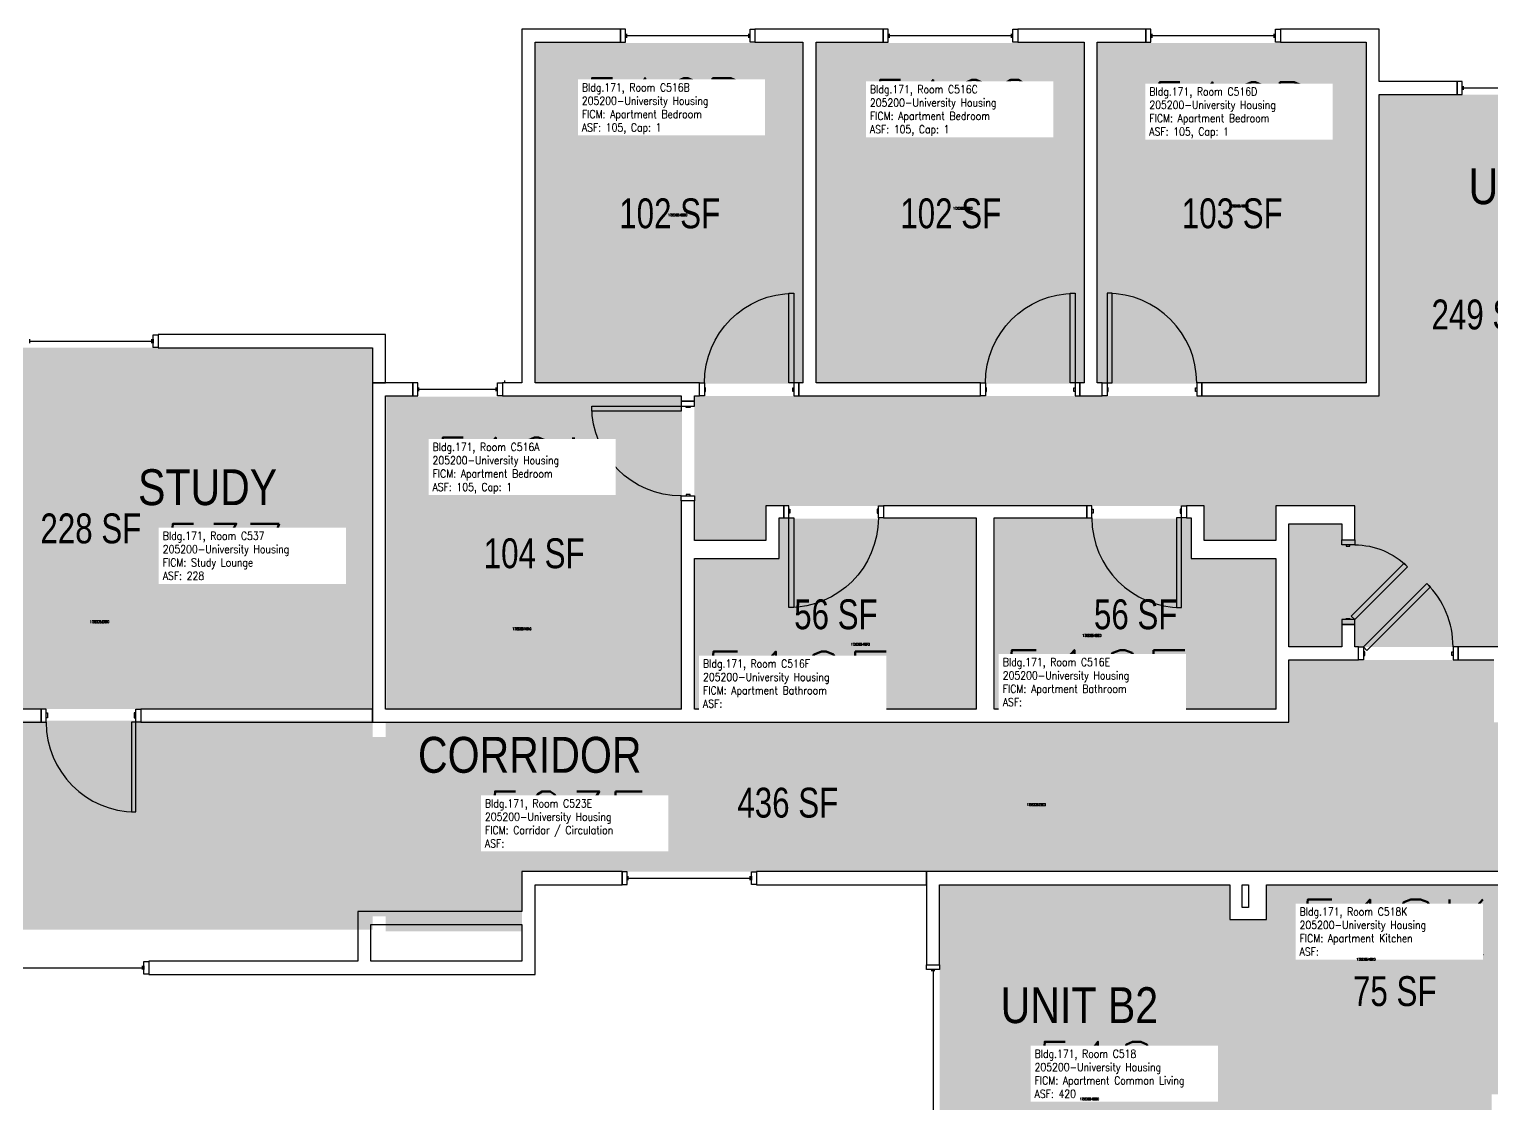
# Model space of a CAD drawing. Header units: inches. Extents: x 56 to 3925, y -1092 to 1470.
# Drawn here: x 2969 to 3556, y 1016 to 1448 of the extents above; entities that cross this region are included whole.
import ezdxf
from ezdxf.enums import TextEntityAlignment as Align

# ---------------------------------------------------------------- set-up
doc = ezdxf.new("R2010")
doc.units = ezdxf.units.IN
doc.header["$LTSCALE"] = 48
doc.header["$MEASUREMENT"] = 0
for name, color, linetype in [('A-DOR', 2, 'Continuous'), ('A-GLAZ', 1, 'Continuous'), ('A-IDEN-RNUM', 7, 'Continuous'), ('A-IDEN-SNUM', 4, 'Continuous'), ('A-IDEN-VNUM', 4, 'Continuous'), ('A-MISC', 1, 'Continuous'), ('A-WALL', 5, 'Continuous'), ('AREA-TEXT', 3, 'Continuous'), ('Rooms-Category-Color', 7, 'Continuous'), ('Rooms-College-Color', 7, 'Continuous'), ('Rooms-Department-Color', 7, 'Continuous'), ('Rooms-Division-Color', 7, 'Continuous'), ('Rooms-Information', 7, 'Continuous')]:
    doc.layers.add(name, color=color, linetype=linetype)
doc.styles.add('AREA', font='arial.ttf', dxfattribs={"width": 0.75, "height": 12})
doc.styles.add('ROOMSNUMBER', font='txt.shx', dxfattribs={"height": 0.03})
doc.styles.add('ROOMVNUMBER', font='simplex.shx', dxfattribs={"width": 0.85})
doc.styles.get("Standard").update_dxf_attribs({"font": 'ARIALN.TTF'})

msp = doc.modelspace()

# ---------------------------------------------------------------- hatches: boundary and pattern name
h = msp.add_hatch()
h.set_pattern_fill('ANSI31', color=256, style=0)
h.set_pattern_definition([(45, (3047.41357, 1820.73259), (-0.088388348, 0.088388348), [])])
h.paths.add_polyline_path([(3378.88, 1236.78), (3437.62, 1236.78), (3437.62, 1227.57), (3378.88, 1227.57)], flags=9)
at = {"layer": 'Rooms-Category-Color', "true_color": 0x728ef3}
for points in [[(3172.18, 1442.35), (3279.81, 1442.35), (3279.81, 1305.6), (3172.18, 1305.6)], [(3285.06, 1442.35), (3392.68, 1442.35), (3392.68, 1305.6), (3285.06, 1305.6)], [(3505.93, 1442.35), (3397.93, 1442.35), (3397.93, 1305.6), (3505.93, 1305.6)], [(3646.38, 1304.98), (3562.23, 1304.98), (3562.23, 1199.86), (3501.11, 1199.86), (3501.11, 1208.81), (3495.86, 1208.81), (3495.86, 1199.86), (3474.66, 1199.86), (3474.66, 1249.23), (3495.86, 1249.23), (3495.86, 1242.81), (3501.11, 1242.81), (3501.11, 1256.48), (3469.41, 1256.48), (3469.41, 1242.61), (3440.66, 1242.61), (3440.66, 1256.48), (3264.63, 1256.48), (3264.63, 1242.61), (3235.88, 1242.61), (3235.88, 1300.61), (3510.88, 1300.61), (3510.88, 1421.61), (3646.38, 1421.61)], [(3106.65, 1174.89), (3106.65, 1320.01), (2880.4, 1320.01), (2880.4, 1174.89)], [(3112.18, 1174.6), (3112.18, 1300.35), (3230.93, 1300.35), (3230.93, 1174.6)], [(3236.18, 1174.6), (3236.18, 1235.1), (3270.18, 1235.1), (3270.18, 1251.35), (3349.32, 1251.35), (3349.32, 1174.6)], [(3356.57, 1174.6), (3356.57, 1251.35), (3435.71, 1251.35), (3435.71, 1235.1), (3469.71, 1235.1), (3469.71, 1174.6)], [(3451.01, 1104.39), (3451.01, 1020.24), (3556.14, 1020.24), (3556.14, 959.12), (3547.19, 959.12), (3547.19, 953.87), (3556.14, 953.87), (3556.14, 932.67), (3506.76, 932.67), (3506.76, 953.87), (3513.19, 953.87), (3513.19, 959.12), (3499.51, 959.12), (3499.51, 927.42), (3513.39, 927.42), (3513.39, 898.67), (3499.51, 898.67), (3499.51, 722.64), (3513.39, 722.64), (3513.39, 693.89), (3455.39, 693.89), (3455.39, 968.89), (3334.39, 968.89), (3334.39, 1104.39)], [(3581.14, 1020.24), (3451.01, 1020.24), (3451.01, 1090.39), (3465.64, 1090.39), (3465.64, 1104.39), (3581.14, 1104.39)]]:
    msp.add_hatch(color=171, dxfattribs=at).paths.add_polyline_path(points)
at = {"layer": 'Rooms-Category-Color', "true_color": 0xadadad}
msp.add_hatch(color=253, dxfattribs=at).paths.add_polyline_path([(2880.39, 1163.39), (2880.39, 1170.26), (3106.65, 1170.26), (3106.65, 1163.67), (3111.9, 1163.67), (3111.9, 1169.64), (3474.68, 1169.64), (3474.68, 1194.64), (3557, 1194.64), (3557, 1169.64), (3646.39, 1169.64), (3646.39, 1101.6), (3671.39, 1101.6), (3671.39, 1019.28), (3646.39, 1019.28), (3586.39, 1019.28), (3586.39, 1109.64), (3166.65, 1109.64), (3166.65, 1085.64), (3111.9, 1085.64), (3111.9, 1091.67), (3106.65, 1091.67), (3106.65, 1086.27), (2880.39, 1086.27), (2880.39, 1091.39), (2873.89, 1091.39), (2873.89, 1163.39)])
at = {"layer": 'Rooms-College-Color', "true_color": 0xadadad}
for points in [[(3172.18, 1442.35), (3279.81, 1442.35), (3279.81, 1305.6), (3172.18, 1305.6)], [(3285.06, 1442.35), (3392.68, 1442.35), (3392.68, 1305.6), (3285.06, 1305.6)], [(3505.93, 1442.35), (3397.93, 1442.35), (3397.93, 1305.6), (3505.93, 1305.6)], [(3646.38, 1304.98), (3562.23, 1304.98), (3562.23, 1199.86), (3501.11, 1199.86), (3501.11, 1208.81), (3495.86, 1208.81), (3495.86, 1199.86), (3474.66, 1199.86), (3474.66, 1249.23), (3495.86, 1249.23), (3495.86, 1242.81), (3501.11, 1242.81), (3501.11, 1256.48), (3469.41, 1256.48), (3469.41, 1242.61), (3440.66, 1242.61), (3440.66, 1256.48), (3264.63, 1256.48), (3264.63, 1242.61), (3235.88, 1242.61), (3235.88, 1300.61), (3510.88, 1300.61), (3510.88, 1421.61), (3646.38, 1421.61)], [(3106.65, 1174.89), (3106.65, 1320.01), (2880.4, 1320.01), (2880.4, 1174.89)], [(3112.18, 1174.6), (3112.18, 1300.35), (3230.93, 1300.35), (3230.93, 1174.6)], [(3236.18, 1174.6), (3236.18, 1235.1), (3270.18, 1235.1), (3270.18, 1251.35), (3349.32, 1251.35), (3349.32, 1174.6)], [(3356.57, 1174.6), (3356.57, 1251.35), (3435.71, 1251.35), (3435.71, 1235.1), (3469.71, 1235.1), (3469.71, 1174.6)], [(2880.39, 1163.39), (2880.39, 1170.26), (3106.65, 1170.26), (3106.65, 1163.67), (3111.9, 1163.67), (3111.9, 1169.64), (3474.68, 1169.64), (3474.68, 1194.64), (3557, 1194.64), (3557, 1169.64), (3646.39, 1169.64), (3646.39, 1101.6), (3671.39, 1101.6), (3671.39, 1019.28), (3646.39, 1019.28), (3586.39, 1019.28), (3586.39, 1109.64), (3166.65, 1109.64), (3166.65, 1085.64), (3111.9, 1085.64), (3111.9, 1091.67), (3106.65, 1091.67), (3106.65, 1086.27), (2880.39, 1086.27), (2880.39, 1091.39), (2873.89, 1091.39), (2873.89, 1163.39)], [(3451.01, 1104.39), (3451.01, 1020.24), (3556.14, 1020.24), (3556.14, 959.12), (3547.19, 959.12), (3547.19, 953.87), (3556.14, 953.87), (3556.14, 932.67), (3506.76, 932.67), (3506.76, 953.87), (3513.19, 953.87), (3513.19, 959.12), (3499.51, 959.12), (3499.51, 927.42), (3513.39, 927.42), (3513.39, 898.67), (3499.51, 898.67), (3499.51, 722.64), (3513.39, 722.64), (3513.39, 693.89), (3455.39, 693.89), (3455.39, 968.89), (3334.39, 968.89), (3334.39, 1104.39)], [(3581.14, 1020.24), (3451.01, 1020.24), (3451.01, 1090.39), (3465.64, 1090.39), (3465.64, 1104.39), (3581.14, 1104.39)]]:
    msp.add_hatch(color=253, dxfattribs=at).paths.add_polyline_path(points)
at = {"layer": 'Rooms-Department-Color', "true_color": 0x604aed}
for points in [[(3172.18, 1442.35), (3279.81, 1442.35), (3279.81, 1305.6), (3172.18, 1305.6)], [(3285.06, 1442.35), (3392.68, 1442.35), (3392.68, 1305.6), (3285.06, 1305.6)], [(3505.93, 1442.35), (3397.93, 1442.35), (3397.93, 1305.6), (3505.93, 1305.6)], [(3646.38, 1304.98), (3562.23, 1304.98), (3562.23, 1199.86), (3501.11, 1199.86), (3501.11, 1208.81), (3495.86, 1208.81), (3495.86, 1199.86), (3474.66, 1199.86), (3474.66, 1249.23), (3495.86, 1249.23), (3495.86, 1242.81), (3501.11, 1242.81), (3501.11, 1256.48), (3469.41, 1256.48), (3469.41, 1242.61), (3440.66, 1242.61), (3440.66, 1256.48), (3264.63, 1256.48), (3264.63, 1242.61), (3235.88, 1242.61), (3235.88, 1300.61), (3510.88, 1300.61), (3510.88, 1421.61), (3646.38, 1421.61)], [(3106.65, 1174.89), (3106.65, 1320.01), (2880.4, 1320.01), (2880.4, 1174.89)], [(3112.18, 1174.6), (3112.18, 1300.35), (3230.93, 1300.35), (3230.93, 1174.6)], [(3236.18, 1174.6), (3236.18, 1235.1), (3270.18, 1235.1), (3270.18, 1251.35), (3349.32, 1251.35), (3349.32, 1174.6)], [(3356.57, 1174.6), (3356.57, 1251.35), (3435.71, 1251.35), (3435.71, 1235.1), (3469.71, 1235.1), (3469.71, 1174.6)], [(3451.01, 1104.39), (3451.01, 1020.24), (3556.14, 1020.24), (3556.14, 959.12), (3547.19, 959.12), (3547.19, 953.87), (3556.14, 953.87), (3556.14, 932.67), (3506.76, 932.67), (3506.76, 953.87), (3513.19, 953.87), (3513.19, 959.12), (3499.51, 959.12), (3499.51, 927.42), (3513.39, 927.42), (3513.39, 898.67), (3499.51, 898.67), (3499.51, 722.64), (3513.39, 722.64), (3513.39, 693.89), (3455.39, 693.89), (3455.39, 968.89), (3334.39, 968.89), (3334.39, 1104.39)], [(3581.14, 1020.24), (3451.01, 1020.24), (3451.01, 1090.39), (3465.64, 1090.39), (3465.64, 1104.39), (3581.14, 1104.39)]]:
    msp.add_hatch(color=173, dxfattribs=at).paths.add_polyline_path(points)
at = {"layer": 'Rooms-Department-Color', "true_color": 0xacacac}
msp.add_hatch(color=253, dxfattribs=at).paths.add_polyline_path([(2880.39, 1163.39), (2880.39, 1170.26), (3106.65, 1170.26), (3106.65, 1163.67), (3111.9, 1163.67), (3111.9, 1169.64), (3474.68, 1169.64), (3474.68, 1194.64), (3557, 1194.64), (3557, 1169.64), (3646.39, 1169.64), (3646.39, 1101.6), (3671.39, 1101.6), (3671.39, 1019.28), (3646.39, 1019.28), (3586.39, 1019.28), (3586.39, 1109.64), (3166.65, 1109.64), (3166.65, 1085.64), (3111.9, 1085.64), (3111.9, 1091.67), (3106.65, 1091.67), (3106.65, 1086.27), (2880.39, 1086.27), (2880.39, 1091.39), (2873.89, 1091.39), (2873.89, 1163.39)])
at = {"layer": 'Rooms-Division-Color', "true_color": 0x604aed}
for points in [[(3172.18, 1442.35), (3279.81, 1442.35), (3279.81, 1305.6), (3172.18, 1305.6)], [(3285.06, 1442.35), (3392.68, 1442.35), (3392.68, 1305.6), (3285.06, 1305.6)], [(3505.93, 1442.35), (3397.93, 1442.35), (3397.93, 1305.6), (3505.93, 1305.6)], [(3646.38, 1304.98), (3562.23, 1304.98), (3562.23, 1199.86), (3501.11, 1199.86), (3501.11, 1208.81), (3495.86, 1208.81), (3495.86, 1199.86), (3474.66, 1199.86), (3474.66, 1249.23), (3495.86, 1249.23), (3495.86, 1242.81), (3501.11, 1242.81), (3501.11, 1256.48), (3469.41, 1256.48), (3469.41, 1242.61), (3440.66, 1242.61), (3440.66, 1256.48), (3264.63, 1256.48), (3264.63, 1242.61), (3235.88, 1242.61), (3235.88, 1300.61), (3510.88, 1300.61), (3510.88, 1421.61), (3646.38, 1421.61)], [(3106.65, 1174.89), (3106.65, 1320.01), (2880.4, 1320.01), (2880.4, 1174.89)], [(3112.18, 1174.6), (3112.18, 1300.35), (3230.93, 1300.35), (3230.93, 1174.6)], [(3236.18, 1174.6), (3236.18, 1235.1), (3270.18, 1235.1), (3270.18, 1251.35), (3349.32, 1251.35), (3349.32, 1174.6)], [(3356.57, 1174.6), (3356.57, 1251.35), (3435.71, 1251.35), (3435.71, 1235.1), (3469.71, 1235.1), (3469.71, 1174.6)], [(3451.01, 1104.39), (3451.01, 1020.24), (3556.14, 1020.24), (3556.14, 959.12), (3547.19, 959.12), (3547.19, 953.87), (3556.14, 953.87), (3556.14, 932.67), (3506.76, 932.67), (3506.76, 953.87), (3513.19, 953.87), (3513.19, 959.12), (3499.51, 959.12), (3499.51, 927.42), (3513.39, 927.42), (3513.39, 898.67), (3499.51, 898.67), (3499.51, 722.64), (3513.39, 722.64), (3513.39, 693.89), (3455.39, 693.89), (3455.39, 968.89), (3334.39, 968.89), (3334.39, 1104.39)], [(3581.14, 1020.24), (3451.01, 1020.24), (3451.01, 1090.39), (3465.64, 1090.39), (3465.64, 1104.39), (3581.14, 1104.39)]]:
    msp.add_hatch(color=173, dxfattribs=at).paths.add_polyline_path(points)
at = {"layer": 'Rooms-Division-Color', "true_color": 0xadadad}
msp.add_hatch(color=253, dxfattribs=at).paths.add_polyline_path([(2880.39, 1163.39), (2880.39, 1170.26), (3106.65, 1170.26), (3106.65, 1163.67), (3111.9, 1163.67), (3111.9, 1169.64), (3474.68, 1169.64), (3474.68, 1194.64), (3557, 1194.64), (3557, 1169.64), (3646.39, 1169.64), (3646.39, 1101.6), (3671.39, 1101.6), (3671.39, 1019.28), (3646.39, 1019.28), (3586.39, 1019.28), (3586.39, 1109.64), (3166.65, 1109.64), (3166.65, 1085.64), (3111.9, 1085.64), (3111.9, 1091.67), (3106.65, 1091.67), (3106.65, 1086.27), (2880.39, 1086.27), (2880.39, 1091.39), (2873.89, 1091.39), (2873.89, 1163.39)])

# ---------------------------------------------------------------- linework, layer by layer
at = {"layer": 'A-DOR'}
for p, q in [((2975.52, 1174.89), (2973.52, 1174.89)), ((2973.52, 1174.89), (2973.52, 1169.64)), ((2975.52, 1169.64), (2975.52, 1174.89)), ((3011.52, 1174.89), (3013.52, 1174.89)), ((3011.52, 1169.64), (3011.52, 1174.89)), ((3013.52, 1174.89), (3013.52, 1169.64)), ((2973.52, 1169.64), (2975.52, 1169.64)), ((2975.52, 1173.39), (2976.15, 1173.39)), ((2975.52, 1171.39), (2975.52, 1173.39)), ((2976.15, 1171.39), (2975.52, 1171.39)), ((2976.15, 1173.39), (2976.15, 1171.39)), ((3011.52, 1169.64), (3009.77, 1169.64)), ((3009.77, 1169.64), (3009.77, 1133.64)), ((3011.52, 1173.39), (3010.9, 1173.39)), ((3010.9, 1173.39), (3010.9, 1171.39)), ((3010.9, 1171.39), (3011.52, 1171.39)), ((3011.52, 1171.39), (3011.52, 1173.39)), ((3011.52, 1133.64), (3011.52, 1169.64)), ((3013.52, 1169.64), (3011.52, 1169.64)), ((3009.77, 1133.64), (3011.52, 1133.64))]:
    msp.add_line(p, q, dxfattribs=at)
for points in [[(3275.9, 1305.89), (3273.9, 1305.89), (3273.9, 1341.89), (3275.9, 1341.89)], [(3388.77, 1305.89), (3386.77, 1305.89), (3386.77, 1341.89), (3388.77, 1341.89)], [(3401.65, 1305.89), (3403.65, 1305.89), (3403.65, 1341.89), (3401.65, 1341.89)], [(3239.9, 1300.64), (3237.9, 1300.64), (3237.9, 1305.89), (3239.9, 1305.89)], [(3275.9, 1300.64), (3277.9, 1300.64), (3277.9, 1305.89), (3275.9, 1305.89)], [(3352.77, 1300.64), (3350.77, 1300.64), (3350.77, 1305.89), (3352.77, 1305.89)], [(3388.77, 1300.64), (3390.77, 1300.64), (3390.77, 1305.89), (3388.77, 1305.89)], [(3401.65, 1300.64), (3399.65, 1300.64), (3399.65, 1305.89), (3401.65, 1305.89)], [(3437.65, 1300.64), (3439.65, 1300.64), (3439.65, 1305.89), (3437.65, 1305.89)], [(3235.9, 1296.52), (3235.9, 1298.52), (3230.65, 1298.52), (3230.65, 1296.52)], [(3239.9, 1302.39), (3240.4, 1302.39), (3240.4, 1303.89), (3239.9, 1303.89)], [(3275.9, 1302.39), (3275.4, 1302.39), (3275.4, 1303.89), (3275.9, 1303.89)], [(3352.77, 1302.39), (3353.27, 1302.39), (3353.27, 1303.89), (3352.77, 1303.89)], [(3388.77, 1302.39), (3388.27, 1302.39), (3388.27, 1303.89), (3388.77, 1303.89)], [(3401.65, 1302.39), (3402.15, 1302.39), (3402.15, 1303.89), (3401.65, 1303.89)], [(3437.65, 1302.39), (3437.15, 1302.39), (3437.15, 1303.89), (3437.65, 1303.89)], [(3230.65, 1296.52), (3230.65, 1294.52), (3194.65, 1294.52), (3194.65, 1296.52)], [(3234.15, 1296.52), (3234.15, 1296.02), (3232.65, 1296.02), (3232.65, 1296.52)], [(3235.9, 1260.52), (3235.9, 1258.52), (3230.65, 1258.52), (3230.65, 1260.52)], [(3234.15, 1260.52), (3234.15, 1261.02), (3232.65, 1261.02), (3232.65, 1260.52)], [(3273.79, 1256.51), (3271.79, 1256.51), (3271.79, 1251.64), (3273.79, 1251.64)], [(3273.79, 1255.14), (3274.29, 1255.14), (3274.29, 1253.64), (3273.79, 1253.64)], [(3273.79, 1251.64), (3275.79, 1251.64), (3275.79, 1215.64), (3273.79, 1215.64)], [(3309.79, 1255.14), (3309.29, 1255.14), (3309.29, 1253.64), (3309.79, 1253.64)], [(3309.79, 1256.51), (3311.79, 1256.51), (3311.79, 1251.64), (3309.79, 1251.64)], [(3395.54, 1256.51), (3393.54, 1256.51), (3393.54, 1251.64), (3395.54, 1251.64)], [(3395.54, 1255.14), (3396.04, 1255.14), (3396.04, 1253.64), (3395.54, 1253.64)], [(3431.54, 1251.64), (3429.54, 1251.64), (3429.54, 1215.64), (3431.54, 1215.64)], [(3431.54, 1255.14), (3431.04, 1255.14), (3431.04, 1253.64), (3431.54, 1253.64)], [(3431.54, 1256.51), (3433.54, 1256.51), (3433.54, 1251.64), (3431.54, 1251.64)], [(3495.88, 1240.84), (3495.88, 1242.84), (3501.13, 1242.84), (3501.13, 1240.84)], [(3497.63, 1240.84), (3497.63, 1240.34), (3499.13, 1240.34), (3499.13, 1240.84)], [(3501.13, 1210.84), (3499.71, 1212.25), (3520.93, 1233.47), (3522.34, 1232.05)], [(3504.61, 1199.89), (3506.03, 1198.48), (3531.48, 1223.93), (3530.07, 1225.35)], [(3495.88, 1210.84), (3495.88, 1208.84), (3501.13, 1208.84), (3501.13, 1210.84)], [(3497.63, 1210.84), (3497.63, 1211.34), (3499.13, 1211.34), (3499.13, 1210.84)], [(3504.61, 1194.64), (3502.61, 1194.64), (3502.61, 1199.89), (3504.61, 1199.89)], [(3540.61, 1194.64), (3542.61, 1194.64), (3542.61, 1199.89), (3540.61, 1199.89)], [(3504.61, 1196.39), (3505.11, 1196.39), (3505.11, 1197.89), (3504.61, 1197.89)], [(3540.61, 1196.39), (3540.11, 1196.39), (3540.11, 1197.89), (3540.61, 1197.89)]]:
    msp.add_lwpolyline(points, close=True, dxfattribs=at)
at = {"layer": 'A-DOR', "extrusion": (0, 0, -1)}
for centre, radius, start, end in [((-3275.9, 1305.89), 36, 0, 90), ((-3388.77, 1305.89), 36, 0, 90), ((-3230.65, 1296.52), 36, 270, 0), ((-3273.79, 1251.64), 36, 180, 270), ((-3501.13, 1210.84), 30, 90, 135)]:
    msp.add_arc(centre, radius, start, end, dxfattribs=at)
at = {"layer": 'A-DOR'}
for centre, start, end in [((3401.65, 1305.89), 0, 90), ((3431.54, 1251.64), 180, 270), ((3504.61, 1199.89), 0, 45), ((3011.52, 1169.64), 180, 270)]:
    msp.add_arc(centre, 36, start, end, dxfattribs=at)
at = {"layer": 'A-GLAZ'}
for p, q in [((3208.74, 1444.51), (3208.74, 1446.01)), ((3257.74, 1445.26), (3208.74, 1445.26)), ((3257.74, 1444.51), (3257.74, 1446.01)), ((3314.27, 1444.51), (3314.27, 1446.01)), ((3363.27, 1445.26), (3314.27, 1445.26)), ((3363.27, 1444.51), (3363.27, 1446.01)), ((3419.74, 1444.51), (3419.74, 1446.01)), ((3468.74, 1445.26), (3419.74, 1445.26)), ((3468.74, 1444.51), (3468.74, 1446.01)), ((3544.78, 1423.51), (3544.78, 1425.01)), ((3611.78, 1424.26), (3544.78, 1424.26)), ((2969.02, 1321.89), (2969.02, 1323.39)), ((2969.02, 1322.64), (3018.02, 1322.64)), ((3018.02, 1321.89), (3018.02, 1323.39)), ((3018.52, 1325.14), (3020.52, 1325.14)), ((3018.52, 1320.14), (3018.52, 1325.14)), ((3018.52, 1323.39), (3018.52, 1321.89)), ((3020.52, 1325.14), (3020.52, 1320.14)), ((3020.52, 1320.14), (3018.52, 1320.14)), ((3125.28, 1302.51), (3125.28, 1304.01)), ((3156.28, 1302.51), (3156.28, 1304.01)), ((3159.78, 1305.89), (3159.78, 1306.89)), ((3156.28, 1303.26), (3125.28, 1303.26)), ((3208.87, 1109.52), (3206.87, 1109.52)), ((3206.87, 1109.52), (3206.87, 1104.52)), ((3206.87, 1104.52), (3208.87, 1104.52)), ((3208.87, 1104.52), (3208.87, 1109.52)), ((3208.87, 1106.27), (3208.87, 1107.77)), ((3209.37, 1106.27), (3209.37, 1107.77)), ((3209.37, 1107.02), (3258.37, 1107.02)), ((3258.37, 1106.27), (3258.37, 1107.77)), ((3258.87, 1109.52), (3260.87, 1109.52)), ((3258.87, 1104.52), (3258.87, 1109.52)), ((3258.87, 1107.77), (3258.87, 1106.27)), ((3260.87, 1104.52), (3258.87, 1104.52)), ((3260.87, 1109.52), (3260.87, 1104.52)), ((2965.27, 1071.02), (3014.27, 1071.02)), ((3014.27, 1070.27), (3014.27, 1071.77)), ((3014.77, 1073.52), (3016.77, 1073.52)), ((3014.77, 1068.52), (3014.77, 1073.52)), ((3014.77, 1071.77), (3014.77, 1070.27)), ((3016.77, 1073.52), (3016.77, 1068.52)), ((3332.51, 1069.77), (3331.01, 1069.77)), ((3331.76, 1069.77), (3331.76, 1002.77)), ((3016.77, 1068.52), (3014.77, 1068.52))]:
    msp.add_line(p, q, dxfattribs=at)
for points in [[(3208.24, 1447.89), (3206.24, 1447.89), (3206.24, 1442.64), (3208.24, 1442.64)], [(3258.24, 1447.89), (3260.24, 1447.89), (3260.24, 1442.64), (3258.24, 1442.64)], [(3313.77, 1447.89), (3311.77, 1447.89), (3311.77, 1442.64), (3313.77, 1442.64)], [(3363.77, 1447.89), (3365.77, 1447.89), (3365.77, 1442.64), (3363.77, 1442.64)], [(3419.24, 1447.89), (3417.24, 1447.89), (3417.24, 1442.64), (3419.24, 1442.64)], [(3469.24, 1447.89), (3471.24, 1447.89), (3471.24, 1442.64), (3469.24, 1442.64)], [(3544.28, 1426.89), (3542.28, 1426.89), (3542.28, 1421.64), (3544.28, 1421.64)], [(3124.78, 1305.89), (3122.78, 1305.89), (3122.78, 1300.64), (3124.78, 1300.64)], [(3156.78, 1305.89), (3158.78, 1305.89), (3158.78, 1300.64), (3156.78, 1300.64)], [(3329.14, 1070.27), (3329.14, 1072.27), (3334.39, 1072.27), (3334.39, 1070.27)]]:
    msp.add_lwpolyline(points, close=True, dxfattribs=at)
at = {"layer": 'A-WALL'}
for p, q in [((3166.65, 1447.89), (3166.65, 1305.89)), ((3206.24, 1447.89), (3166.65, 1447.89)), ((3206.24, 1442.64), (3206.24, 1447.89)), ((3260.24, 1447.89), (3260.24, 1442.64)), ((3311.77, 1447.89), (3260.24, 1447.89)), ((3311.77, 1442.64), (3311.77, 1447.89)), ((3417.24, 1447.89), (3365.77, 1447.89)), ((3365.77, 1447.89), (3365.77, 1442.64)), ((3417.24, 1442.64), (3417.24, 1447.89)), ((3510.9, 1447.89), (3471.24, 1447.89)), ((3471.24, 1447.89), (3471.24, 1442.64)), ((3510.9, 1426.89), (3510.9, 1447.89)), ((3171.9, 1305.89), (3171.9, 1442.64)), ((3171.9, 1442.64), (3206.24, 1442.64)), ((3260.24, 1442.64), (3279.52, 1442.64)), ((3279.52, 1442.64), (3279.52, 1305.89)), ((3284.77, 1305.89), (3284.77, 1442.64)), ((3284.77, 1442.64), (3311.77, 1442.64)), ((3365.77, 1442.64), (3392.4, 1442.64)), ((3392.4, 1442.64), (3392.4, 1305.89)), ((3397.65, 1442.64), (3417.24, 1442.64)), ((3397.65, 1305.89), (3397.65, 1442.64)), ((3471.24, 1442.64), (3505.65, 1442.64)), ((3505.65, 1442.64), (3505.65, 1305.89)), ((3542.28, 1426.89), (3510.9, 1426.89)), ((3510.9, 1300.64), (3510.9, 1421.64)), ((3510.9, 1421.64), (3542.28, 1421.64)), ((3542.28, 1421.64), (3542.28, 1426.89)), ((3111.9, 1325.26), (3020.52, 1325.26)), ((3020.52, 1325.26), (3020.52, 1320.01)), ((3111.9, 1305.89), (3111.9, 1325.26)), ((3020.52, 1320.01), (3106.65, 1320.01)), ((3106.65, 1320.01), (3106.65, 1305.89)), ((3106.65, 1305.89), (3111.9, 1305.89)), ((3122.78, 1305.89), (3106.65, 1305.89)), ((3106.65, 1305.89), (3106.65, 1169.64)), ((3122.78, 1300.64), (3122.78, 1305.89)), ((3166.65, 1305.89), (3158.78, 1305.89)), ((3158.78, 1305.89), (3158.78, 1300.64)), ((3237.9, 1305.89), (3171.9, 1305.89)), ((3237.9, 1300.64), (3237.9, 1305.89)), ((3279.52, 1305.89), (3277.9, 1305.89)), ((3277.9, 1305.89), (3277.9, 1300.64)), ((3350.77, 1305.89), (3284.77, 1305.89)), ((3350.77, 1300.64), (3350.77, 1305.89)), ((3392.4, 1305.89), (3390.77, 1305.89)), ((3390.77, 1305.89), (3390.77, 1300.64)), ((3399.65, 1305.89), (3397.65, 1305.89)), ((3399.65, 1300.64), (3399.65, 1305.89)), ((3505.65, 1305.89), (3439.65, 1305.89)), ((3439.65, 1305.89), (3439.65, 1300.64)), ((3111.9, 1300.64), (3122.78, 1300.64)), ((3111.9, 1174.89), (3111.9, 1300.64)), ((3158.78, 1300.64), (3167.27, 1300.64)), ((3167.27, 1300.64), (3230.65, 1300.64)), ((3230.65, 1300.64), (3230.65, 1298.52)), ((3230.65, 1298.52), (3235.9, 1298.52)), ((3235.9, 1300.64), (3237.9, 1300.64)), ((3235.9, 1298.52), (3235.9, 1300.64)), ((3277.9, 1300.64), (3350.77, 1300.64)), ((3390.77, 1300.64), (3399.65, 1300.64)), ((3439.65, 1300.64), (3510.9, 1300.64)), ((3235.9, 1258.52), (3230.65, 1258.52)), ((3230.65, 1258.52), (3230.65, 1255.89)), ((3235.9, 1255.89), (3235.9, 1258.52)), ((3230.65, 1255.89), (3230.65, 1174.89)), ((3235.9, 1242.64), (3235.9, 1255.89)), ((3271.79, 1256.51), (3264.65, 1256.51)), ((3264.65, 1256.51), (3264.65, 1242.64)), ((3269.9, 1251.64), (3271.79, 1251.64)), ((3269.9, 1235.39), (3269.9, 1251.64)), ((3271.79, 1251.64), (3271.79, 1256.51)), ((3393.54, 1256.51), (3311.79, 1256.51)), ((3311.79, 1256.51), (3311.79, 1251.64)), ((3311.79, 1251.64), (3349.04, 1251.64)), ((3349.04, 1251.64), (3349.04, 1174.89)), ((3356.29, 1251.64), (3393.54, 1251.64)), ((3356.29, 1174.89), (3356.29, 1251.64)), ((3393.54, 1251.64), (3393.54, 1256.51)), ((3440.68, 1256.51), (3433.54, 1256.51)), ((3433.54, 1256.51), (3433.54, 1251.64)), ((3433.54, 1251.64), (3435.43, 1251.64)), ((3435.43, 1251.64), (3435.43, 1235.39)), ((3440.68, 1242.64), (3440.68, 1256.51)), ((3501.13, 1256.51), (3469.43, 1256.51)), ((3469.43, 1256.51), (3469.43, 1242.64)), ((3501.13, 1242.84), (3501.13, 1256.51)), ((3474.68, 1249.26), (3495.88, 1249.26)), ((3474.68, 1199.89), (3474.68, 1249.26)), ((3495.88, 1249.26), (3495.88, 1242.84)), ((3264.65, 1242.64), (3235.9, 1242.64)), ((3469.43, 1242.64), (3440.68, 1242.64)), ((3495.88, 1242.84), (3501.13, 1242.84)), ((3235.9, 1174.89), (3235.9, 1235.39)), ((3235.9, 1235.39), (3269.9, 1235.39)), ((3435.43, 1235.39), (3469.43, 1235.39)), ((3469.43, 1235.39), (3469.43, 1174.89)), ((3501.13, 1208.84), (3495.88, 1208.84)), ((3495.88, 1208.84), (3495.88, 1199.89)), ((3501.13, 1199.89), (3501.13, 1208.84)), ((3495.88, 1199.89), (3474.68, 1199.89)), ((3502.61, 1199.89), (3501.13, 1199.89)), ((3502.61, 1194.64), (3502.61, 1199.89)), ((3562.25, 1199.89), (3542.61, 1199.89)), ((3542.61, 1199.89), (3542.61, 1194.64)), ((3474.68, 1194.64), (3502.61, 1194.64)), ((3474.68, 1169.64), (3474.68, 1194.64)), ((3542.61, 1194.64), (3557, 1194.64)), ((2973.52, 1174.89), (2880.4, 1174.89)), ((2973.52, 1169.64), (2973.52, 1174.89)), ((3106.65, 1174.89), (3013.52, 1174.89)), ((3013.52, 1174.89), (3013.52, 1169.64)), ((3106.65, 1169.64), (3106.65, 1174.89)), ((3230.65, 1174.89), (3111.9, 1174.89)), ((3349.04, 1174.89), (3235.9, 1174.89)), ((3469.43, 1174.89), (3356.29, 1174.89)), ((2880.4, 1169.64), (2973.52, 1169.64)), ((3013.52, 1169.64), (3106.65, 1169.64)), ((3106.65, 1169.64), (3235.27, 1169.64)), ((3235.27, 1169.64), (3474.68, 1169.64)), ((3206.87, 1109.64), (3166.65, 1109.64)), ((3166.65, 1109.64), (3166.65, 1093.64)), ((3171.9, 1104.39), (3206.87, 1104.39)), ((3171.9, 1068.39), (3171.9, 1104.39)), ((3206.87, 1104.39), (3206.87, 1109.64)), ((3329.14, 1109.64), (3260.87, 1109.64)), ((3260.87, 1109.64), (3260.87, 1104.39)), ((3260.87, 1104.39), (3329.14, 1104.39)), ((3329.14, 1104.39), (3329.14, 1109.64)), ((3329.14, 1109.64), (3329.14, 1072.27)), ((3586.39, 1109.64), (3329.14, 1109.64)), ((3334.39, 1072.27), (3334.39, 1104.39)), ((3334.39, 1104.39), (3451.01, 1104.39)), ((3451.01, 1104.39), (3451.01, 1090.39)), ((3455.89, 1104.39), (3458.39, 1104.39)), ((3455.89, 1095.26), (3455.89, 1104.39)), ((3458.39, 1104.39), (3458.39, 1095.26)), ((3465.64, 1104.39), (3581.14, 1104.39)), ((3465.64, 1090.39), (3465.64, 1104.39)), ((3166.65, 1093.64), (3100.77, 1093.64)), ((3100.77, 1093.64), (3100.77, 1073.64)), ((3458.39, 1095.26), (3455.89, 1095.26)), ((3106.02, 1088.39), (3166.65, 1088.39)), ((3106.02, 1073.64), (3106.02, 1088.39)), ((3166.65, 1088.39), (3166.65, 1073.64)), ((3451.01, 1090.39), (3465.64, 1090.39)), ((3100.77, 1073.64), (3016.77, 1073.64)), ((3016.77, 1073.64), (3016.77, 1068.39)), ((3166.65, 1073.64), (3106.02, 1073.64)), ((3329.14, 1072.27), (3334.39, 1072.27)), ((3016.77, 1068.39), (3171.9, 1068.39))]:
    msp.add_line(p, q, dxfattribs=at)

# ---------------------------------------------------------------- texts
at = {"layer": 'A-IDEN-RNUM', "style": 'ROOMSNUMBER', "width": 0.85}
for s, p in [('0516-C0', (3343.68, 1375.51)), ('0516-D0', (3454.58, 1376.41)), ('0516-B0', (3229.2, 1372.83)), ('0537-00', (2996.97, 1209.47)), ('0516-A0', (3166.6, 1206.62)), ('0516-E0', (3395.55, 1203.94)), ('0516-F0', (3302.54, 1200.37)), ('0523-E0', (3373.19, 1136.03)), ('0518-K0', (3505.63, 1073.92)), ('0518-00', (3394.53, 1017.8))]:
    msp.add_text(s, height=1, dxfattribs=at).set_placement(p, align=Align.CENTER)
at = {"layer": 'A-IDEN-SNUM', "style": 'ROOMSNUMBER', "width": 0.85}
for s, p in [('1710C516C0', (3343.68, 1375.51)), ('1710C516D0', (3454.58, 1376.41)), ('1710C516B0', (3229.2, 1372.83)), ('1710C53700', (2996.97, 1209.47)), ('1710C516A0', (3166.6, 1206.62)), ('1710C516E0', (3395.55, 1203.94)), ('1710C516F0', (3302.54, 1200.37)), ('1710C523E0', (3373.19, 1136.03)), ('1710C518K0', (3505.63, 1073.92)), ('1710C51800', (3394.53, 1017.8))]:
    msp.add_text(s, height=1, dxfattribs=at).set_placement(p, align=Align.CENTER)
at = {"layer": 'A-IDEN-VNUM', "style": 'ROOMVNUMBER', "width": 0.85}
for s, p in [('516B', (3190.71, 1405.77)), ('516C', (3306.39, 1405.03)), ('516D', (3418.62, 1404.13)), ('516A', (3130.73, 1261.4)), ('537', (3022.4, 1226.8)), ('523E', (3151.78, 1119.34)), ('518', (3372.53, 1018.81))]:
    msp.add_text(s, height=22.5, dxfattribs=at).set_placement(p)
at = {"layer": 'A-IDEN-VNUM', "style": 'ROOMVNUMBER'}
for s, p in [('516E', (3396.73, 1187.33)), ('516F', (3276.34, 1186.71)), ('518K', (3516.46, 1087.14))]:
    msp.add_text(s, height=22.5, dxfattribs=at).set_placement(p, align=Align.MIDDLE)
at = {"layer": 'A-MISC'}
for s, p in [('UNIT B2', (3578.45, 1377.64)), ('STUDY', (3040.4, 1256.8)), ('CORRIDOR', (3169.78, 1149.34)), ('UNIT B2', (3390.53, 1048.81))]:
    msp.add_text(s, height=14.4, dxfattribs=at).set_placement(p, align=Align.CENTER)
at = {"layer": 'AREA-TEXT', "style": 'AREA', "width": 0.75}
for s, p in [('102 SF', (3225.99, 1373.97)), ('102 SF', (3338.87, 1373.97)), ('103 SF', (3451.93, 1373.97)), ('249 SF', (3552.22, 1333.36)), ('228 SF', (2993.52, 1247.45)), ('104 SF', (3171.56, 1237.47)), ('56 SF', (3292.75, 1212.97)), ('56 SF', (3413.14, 1212.97)), ('436 SF', (3273.43, 1137.33)), ('75 SF', (3517.18, 1061.65))]:
    msp.add_text(s, height=12, dxfattribs=at).set_placement(p, align=Align.MIDDLE_CENTER)

# ---------------------------------------------------------------- next in the draw order: texts
at = {"layer": 'Rooms-Information', "char_height": 3.2143, "width": 72, "attachment_point": 7, "style": 'ROOMVNUMBER', "bg_fill": 3, "box_fill_scale": 1.5, "bg_fill_color": 256, "bg_fill_true_color": 13158600, "bg_fill_transparency": 0}
for s, insert in [('Bldg.171, Room C516B^M^J205200-University Housing^M^JFICM: Apartment Bedroom^M^JASF: 105, Cap: 1', (3190.71, 1405.77)), ('Bldg.171, Room C516C^M^J205200-University Housing^M^JFICM: Apartment Bedroom^M^JASF: 105, Cap: 1', (3306.39, 1405.03)), ('Bldg.171, Room C516D^M^J205200-University Housing^M^JFICM: Apartment Bedroom^M^JASF: 105, Cap: 1', (3418.62, 1404.13)), ('Bldg.171, Room C516A^M^J205200-University Housing^M^JFICM: Apartment Bedroom^M^JASF: 105, Cap: 1', (3130.73, 1261.4)), ('Bldg.171, Room C537^M^J205200-University Housing^M^JFICM: Study Lounge^M^JASF: 228', (3022.4, 1226.8)), ('Bldg.171, Room C516F^M^J205200-University Housing^M^JFICM: Apartment Bathroom^M^JASF: ', (3239.37, 1175.46)), ('Bldg.171, Room C516E^M^J205200-University Housing^M^JFICM: Apartment Bathroom^M^JASF: ', (3359.76, 1176.08)), ('Bldg.171, Room C523E^M^J205200-University Housing^M^JFICM: Corridor / Circulation^M^JASF: ', (3151.78, 1119.34)), ('Bldg.171, Room C518K^M^J205200-University Housing^M^JFICM: Apartment Kitchen^M^JASF: ', (3478.96, 1075.89)), ('Bldg.171, Room C518^M^J205200-University Housing^M^JFICM: Apartment Common Living^M^JASF: 420', (3372.53, 1018.81))]:
    msp.add_mtext(s, dxfattribs=dict(at, insert=insert))

doc.saveas('drawing.dxf')
